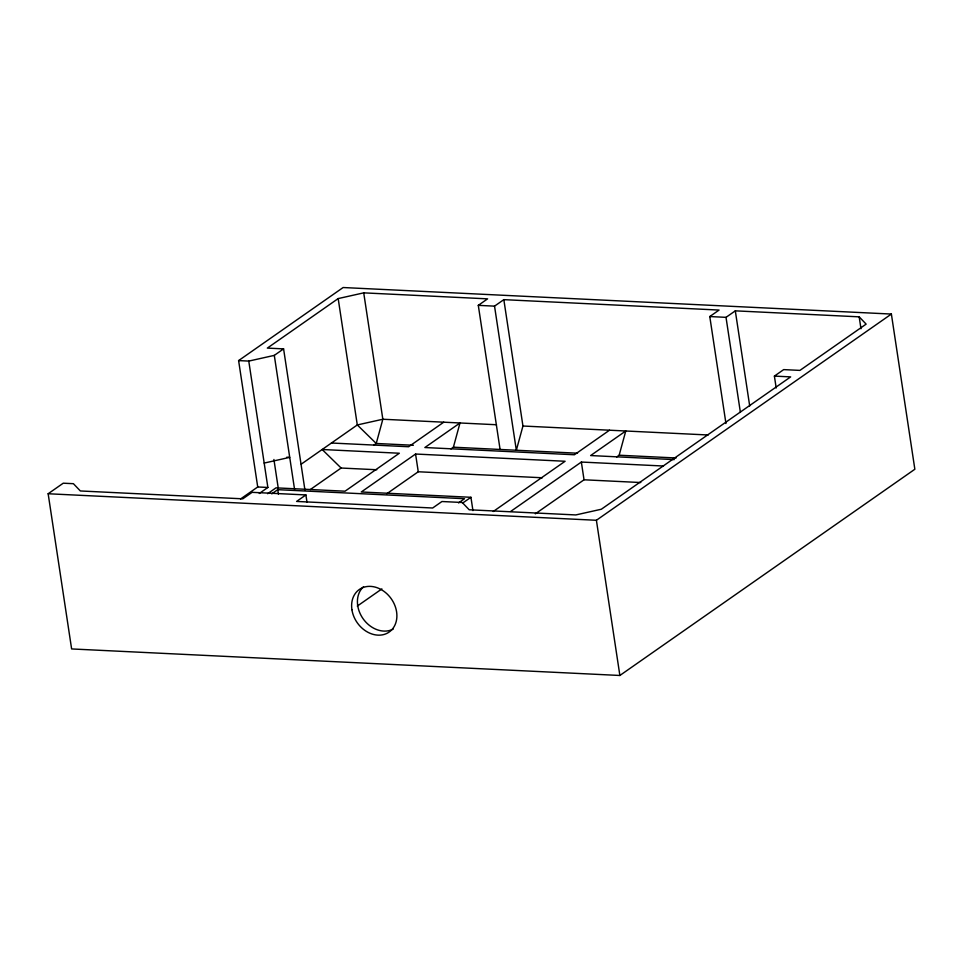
<?xml version="1.0" encoding="UTF-8"?>
<svg xmlns="http://www.w3.org/2000/svg" width="963" height="963" viewBox="0 0 963 963"><rect width="100%" height="100%" fill="white"/><g stroke="black" fill="none" stroke-linecap="round" stroke-linejoin="round"><path stroke-width="1.44" d="M450.925 448.927L453.392 447.205L460.001 422.974L424.864 447.53L574.393 454.765L609.519 430.208M503.83 299.649L522.945 426.019L516.337 450.251L494.537 306.138L503.83 299.649L719.072 310.062L709.779 316.55L725.958 423.527M616.693 456.944L619.161 455.222L625.769 430.991L590.632 455.559L674.244 459.604M240.557 498.978L257.723 486.977L238.607 360.595L343.129 287.528L891.377 314.058L914.85 469.246L619.871 675.472L71.623 648.942L48.15 493.754L63.245 483.197L73.405 483.691L80.35 490.961L242.796 498.822L252.089 492.334L305.897 494.934L307.016 502.325M500.086 449.468L478.298 305.355L487.591 298.855L363.725 292.86L338.182 298.578L267.341 348.1L283.591 348.883L304.934 490.023M238.607 360.595L248.767 361.089L274.299 355.383L283.591 348.883M259.264 493.477L267.87 487.459L248.767 361.089M301.238 464.142L357.297 424.948L382.841 419.242L496.487 424.743M267.618 493.718L275.996 487.856L345.031 491.202L399.332 453.236L322.172 449.504L341.119 468.03L376.762 469.751M271.735 493.875L277.741 489.673L464.551 498.714L458.544 502.915M310.315 489.553L341.119 468.03M373.764 445.195L376.232 443.474L413.368 445.267M305.897 494.934L296.604 501.434L432.652 508.007L441.945 501.518L462.252 502.493L469.198 509.776L575.802 514.94L601.345 509.234L790.647 376.894L774.396 376.1L776.19 387.993M443.75 422.191L408.625 446.748L331.465 443.016M493.249 511.497L565.1 461.265L415.571 454.03L361.281 491.985L470.931 497.293L472.941 510.595M386.885 493.694L418.255 471.762L542.362 477.768M709.779 316.55L726.018 317.345L735.311 310.844L859.177 316.839L866.134 324.122L799.928 370.394L783.689 369.611L774.396 376.1M462.553 503.143L470.931 497.293M357.285 606.1L381.878 588.911M510.703 511.425L581.351 462.047L663.459 466.02M535.308 513.845L584.035 479.791L640.756 482.535M48.15 493.754L596.398 520.273L891.377 314.058M264.187 463.071L289.719 457.365L286.769 457.22M478.298 305.355L494.537 306.138M522.945 426.019L708.202 434.987M453.392 447.205L577.535 453.212M619.161 455.222L676.11 457.979M257.723 486.977L267.87 487.459M859.177 316.839L860.97 328.732M735.311 310.844L749.708 406.001M726.018 317.345L740.403 412.429M596.398 520.273L619.871 675.472M581.351 462.047L584.035 479.791M415.571 454.03L418.255 471.762M363.725 292.86L382.841 419.242L376.232 443.474L357.297 424.948L338.182 298.578M274.299 355.383L294.558 489.324M273.913 459.483L278.307 488.542M277.741 489.673L278.403 494.115M393.241 629.056A25.989 20.801 55 0 1 363.039 618.667A25.989 20.801 55 0 1 363.533 586.696M351.916 609.687A25.989 20.801 55 0 0 388.607 632.426A25.989 20.801 55 0 0 382.227 590.187A25.989 20.801 55 0 0 351.916 609.687"/></g></svg>
